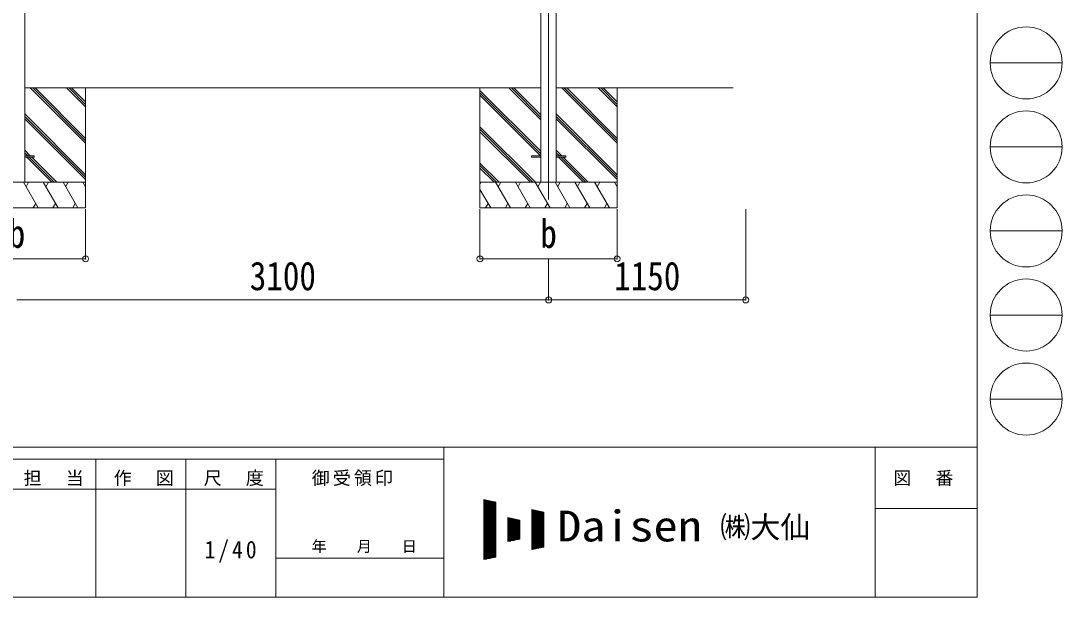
# Model space of a CAD drawing. Units: millimetres at full size. Extents: x -9783 to 9892, y -6828 to 6752.
# Drawn here: x 3819 to 9892, y -6828 to -3468 of the extents above; entities that cross this region are included whole.
import ezdxf
from ezdxf.enums import TextEntityAlignment as Align

# ---------------------------------------------------------------- set-up
doc = ezdxf.new("R2010")
doc.units = ezdxf.units.MM
doc.header["$LTSCALE"] = 35
doc.header["$PDMODE"] = 32
doc.header["$PDSIZE"] = 35
for name, color, linetype, lineweight in [('0-0_0', 7, 'Continuous', 9), ('0-1_本体', 4, 'Continuous', 9), ('0-2_部品', 7, 'Continuous', 9), ('0-8_PARTS2', 2, 'Continuous', 9), ('0-A_寸法', 6, 'Continuous', 9), ('F-0_240', 7, 'Continuous', 9)]:
    doc.layers.add(name, color=color, linetype=linetype, lineweight=lineweight)
doc.styles.add('ＭＳ ゴシック', font='')
doc.styles.get('ＭＳ ゴシック').set_extended_font_data('MS Gothic')

msp = doc.modelspace()

# ---------------------------------------------------------------- linework, layer by layer
at = {"layer": '0-0_0'}
for p, q in [((6851.52, -3859.25), (3841.92, -3859.25)), ((4196.72, -4181.71), (3874.25, -3859.25)), ((4196.72, -4167.57), (3888.39, -3859.25)), ((4196.72, -4153.43), (3902.54, -3859.25)), ((4196.72, -3969.58), (4086.38, -3859.25)), ((4196.72, -3955.44), (4100.53, -3859.25)), ((4196.72, -3941.3), (4114.67, -3859.25)), ((4196.72, -3859.25), (4196.72, -4559.25)), ((6496.72, -3859.25), (6496.72, -4559.25)), ((6851.52, -4228.73), (6496.72, -3873.93)), ((6851.52, -4044.88), (6665.88, -3859.25)), ((6851.52, -4030.74), (6680.03, -3859.25)), ((6851.52, -4016.6), (6694.17, -3859.25)), ((7972.72, -3859.25), (6941.92, -3859.25)), ((7296.72, -4181.71), (6974.25, -3859.25)), ((7296.72, -4167.57), (6988.39, -3859.25)), ((7296.72, -4153.43), (7002.54, -3859.25)), ((7296.72, -3969.58), (7186.38, -3859.25)), ((7296.72, -3955.44), (7200.53, -3859.25)), ((7296.72, -3941.3), (7214.67, -3859.25)), ((7296.72, -3859.25), (7296.72, -4559.25)), ((6851.52, -4242.87), (6496.72, -3888.07)), ((6849.26, -4254.75), (6496.72, -3902.21)), ((4196.72, -4365.56), (3841.92, -4010.76)), ((4196.72, -4379.7), (3841.92, -4024.9)), ((4196.72, -4393.84), (3841.92, -4039.04)), ((7296.72, -4365.56), (6941.92, -4010.76)), ((7296.72, -4379.7), (6941.92, -4024.9)), ((7296.72, -4393.84), (6941.92, -4039.04)), ((6819.91, -4409.25), (6496.72, -4086.06)), ((6805.77, -4409.25), (6496.72, -4100.2)), ((6791.62, -4409.25), (6496.72, -4114.34)), ((3873.77, -4254.75), (3841.92, -4222.89)), ((3859.63, -4254.75), (3841.92, -4237.03)), ((6973.77, -4254.75), (6941.92, -4222.89)), ((6959.63, -4254.75), (6941.92, -4237.03)), ((3845.49, -4254.75), (3841.92, -4251.18)), ((3999.99, -4409.25), (3854.49, -4263.75)), ((4014.13, -4409.25), (3868.63, -4263.75)), ((4028.27, -4409.25), (3882.77, -4263.75)), ((6607.77, -4409.25), (6496.72, -4298.19)), ((6945.49, -4254.75), (6941.92, -4251.18)), ((7099.99, -4409.25), (6954.49, -4263.75)), ((7114.13, -4409.25), (6968.63, -4263.75)), ((7128.27, -4409.25), (6982.77, -4263.75)), ((6593.63, -4409.25), (6496.72, -4312.33)), ((6579.49, -4409.25), (6496.72, -4326.48)), ((3396.72, -4409.25), (4196.72, -4409.25)), ((3921.03, -4559.25), (3834.43, -4409.25)), ((3849.43, -4435.23), (3864.43, -4409.25)), ((4036.5, -4559.25), (3949.9, -4409.25)), ((3964.9, -4435.23), (3979.9, -4409.25)), ((4151.97, -4559.25), (4065.37, -4409.25)), ((4080.37, -4435.23), (4095.37, -4409.25)), ((4196.72, -4436.75), (4180.84, -4409.25)), ((6496.72, -4409.25), (7296.72, -4409.25)), ((6502.55, -4409.25), (6496.72, -4419.35)), ((6674.62, -4559.25), (6588.02, -4409.25)), ((6618.02, -4409.25), (6603.02, -4435.23)), ((6790.09, -4559.25), (6703.49, -4409.25)), ((6718.49, -4435.23), (6733.49, -4409.25)), ((6905.56, -4559.25), (6818.96, -4409.25)), ((6833.96, -4435.23), (6848.96, -4409.25)), ((7021.03, -4559.25), (6934.43, -4409.25)), ((6949.43, -4435.23), (6964.43, -4409.25)), ((7136.5, -4559.25), (7049.9, -4409.25)), ((7064.9, -4435.23), (7079.9, -4409.25)), ((7251.97, -4559.25), (7165.37, -4409.25)), ((7180.37, -4435.23), (7195.37, -4409.25)), ((7296.72, -4436.75), (7280.84, -4409.25)), ((6559.15, -4559.25), (6496.72, -4451.11)), ((3906.03, -4533.27), (3891.03, -4559.25)), ((4021.5, -4533.27), (4006.5, -4559.25)), ((4136.97, -4533.27), (4121.97, -4559.25)), ((6544.15, -4533.27), (6529.15, -4559.25)), ((6659.62, -4533.27), (6644.62, -4559.25)), ((6775.09, -4533.27), (6760.09, -4559.25)), ((6890.56, -4533.27), (6875.56, -4559.25)), ((7006.03, -4533.27), (6991.03, -4559.25)), ((7121.5, -4533.27), (7106.5, -4559.25)), ((7236.97, -4533.27), (7221.97, -4559.25)), ((4196.72, -4559.25), (3396.72, -4559.25)), ((7296.72, -4559.25), (6496.72, -4559.25))]:
    msp.add_line(p, q, dxfattribs=at)
at = {"layer": '0-1_本体'}
for p, q in [((3841.92, -1232.89), (3841.92, -4409.27)), ((6851.52, -1232.89), (6851.52, -4409.27)), ((6941.92, -1232.89), (6941.92, -4409.25))]:
    msp.add_line(p, q, dxfattribs=at)
at = {"layer": '0-2_部品', "color": 4}
for p, q in [((3841.52, -4254.75), (3896.32, -4254.75)), ((3841.52, -4263.75), (3896.32, -4263.75)), ((3896.32, -4254.75), (3896.32, -4263.75)), ((6796.92, -4254.75), (6851.72, -4254.75)), ((6941.72, -4254.75), (6996.52, -4254.75)), ((6941.72, -4263.75), (6996.52, -4263.75)), ((6996.52, -4254.75), (6996.52, -4263.75))]:
    msp.add_line(p, q, dxfattribs=at)
msp.add_lwpolyline([(6796.92, -4254.75), (6796.92, -4263.75), (6851.72, -4263.75)], dxfattribs=at)
at = {"layer": '0-8_PARTS2'}
msp.add_line((6896.72, -1259.25), (6896.72, -4509.25), dxfattribs=at)
at = {"layer": '0-A_寸法'}
for p, q in [((4196.72, -4855.64), (4196.72, -4566.67)), ((6496.72, -4855.64), (6496.72, -4566.67)), ((7296.72, -4855.64), (7296.72, -4566.67)), ((8046.72, -5095.61), (8046.72, -4566.67)), ((3396.72, -4855.64), (4196.72, -4855.64)), ((6496.72, -4855.64), (7296.72, -4855.64)), ((6896.72, -5095.61), (6896.72, -4855.64)), ((3796.72, -5095.61), (6896.72, -5095.61)), ((6896.72, -5095.61), (8046.72, -5095.61))]:
    msp.add_line(p, q, dxfattribs=at)
for p in [(4196.72, -4855.64), (6496.72, -4855.64), (7296.72, -4855.64), (6896.72, -5095.61), (8046.72, -5095.61)]:
    msp.add_point(p, dxfattribs=at)
at = {"layer": 'F-0_240', "color": 5}
for p, q in [((9396.97, 6751.9), (9396.97, -6828.1)), ((-9783.03, -5953.1), (9396.97, -5953.1)), ((6285.75, -5953.1), (6285.75, -6828.1)), ((8801.97, -5953.1), (8801.97, -6828.1)), ((-9783.03, -6023.1), (6285.75, -6023.1)), ((4255.75, -6023.1), (4255.75, -6828.1)), ((4780.75, -6023.1), (4780.75, -6828.1)), ((5305.75, -6023.1), (5305.75, -6828.1)), ((3205.75, -6198.1), (5305.75, -6198.1)), ((8801.97, -6311.85), (9396.97, -6311.85)), ((5305.75, -6600.6), (6285.75, -6600.6)), ((-9783.03, -6828.1), (9396.97, -6828.1))]:
    msp.add_line(p, q, dxfattribs=at)
at = {"layer": 'F-0_240', "color": 4}
for p, q in [((9471.77, -3713.1), (9891.77, -3713.1)), ((9471.77, -4203.1), (9891.77, -4203.1)), ((9471.77, -4693.1), (9891.77, -4693.1)), ((9471.77, -5183.1), (9891.77, -5183.1)), ((9471.77, -5673.1), (9891.77, -5673.1))]:
    msp.add_line(p, q, dxfattribs=at)
at = {"layer": 'F-0_240'}
for p, q in [((6519.04, -6259.47), (6589.04, -6274.05)), ((6519.04, -6259.47), (6519.04, -6609.47)), ((6519.04, -6262.76), (6534.85, -6262.76)), ((6519.04, -6266.26), (6551.65, -6266.26)), ((6519.04, -6269.76), (6568.45, -6269.76)), ((6519.04, -6273.26), (6585.25, -6273.26)), ((6519.04, -6276.76), (6589.04, -6276.76)), ((6519.04, -6280.26), (6589.04, -6280.26)), ((6519.04, -6283.76), (6589.04, -6283.76)), ((6519.04, -6287.26), (6589.04, -6287.26)), ((6519.04, -6290.76), (6589.04, -6290.76)), ((6519.04, -6294.26), (6589.04, -6294.26)), ((6519.04, -6297.76), (6589.04, -6297.76)), ((6519.04, -6301.26), (6589.04, -6301.26)), ((6519.04, -6304.76), (6589.04, -6304.76)), ((6519.04, -6308.26), (6589.04, -6308.26)), ((6519.04, -6311.76), (6589.04, -6311.76)), ((6519.04, -6315.26), (6589.04, -6315.26)), ((6521.12, -6609.03), (6521.12, -6259.9)), ((6524.62, -6608.3), (6524.62, -6260.63)), ((6528.12, -6607.58), (6528.12, -6261.36)), ((6531.62, -6606.85), (6531.62, -6262.09)), ((6535.12, -6606.12), (6535.12, -6262.81)), ((6538.62, -6605.39), (6538.62, -6263.54)), ((6542.12, -6604.66), (6542.12, -6264.27)), ((6545.62, -6603.93), (6545.62, -6265)), ((6549.12, -6603.2), (6549.12, -6265.73)), ((6552.62, -6602.47), (6552.62, -6266.46)), ((6556.12, -6601.74), (6556.12, -6267.19)), ((6559.62, -6601.01), (6559.62, -6267.92)), ((6563.12, -6600.28), (6563.12, -6268.65)), ((6566.62, -6599.55), (6566.62, -6269.38)), ((6570.12, -6598.83), (6570.12, -6270.11)), ((6573.62, -6598.1), (6573.62, -6270.84)), ((6577.12, -6597.37), (6577.12, -6271.56)), ((6580.62, -6596.64), (6580.62, -6272.29)), ((6584.12, -6595.91), (6584.12, -6273.02)), ((6587.62, -6595.18), (6587.62, -6273.75)), ((6589.04, -6274.05), (6589.04, -6594.88)), ((6519.04, -6318.76), (6589.04, -6318.76)), ((6519.04, -6322.26), (6589.04, -6322.26)), ((6519.04, -6325.76), (6589.04, -6325.76)), ((6519.04, -6329.26), (6589.04, -6329.26)), ((6519.04, -6332.76), (6589.04, -6332.76)), ((6519.04, -6336.26), (6589.04, -6336.26)), ((6519.04, -6339.76), (6589.04, -6339.76)), ((6519.04, -6343.26), (6589.04, -6343.26)), ((6519.04, -6346.76), (6589.04, -6346.76)), ((6519.04, -6350.26), (6589.04, -6350.26)), ((6519.04, -6353.76), (6589.04, -6353.76)), ((6519.04, -6357.26), (6589.04, -6357.26)), ((6519.04, -6360.76), (6589.04, -6360.76)), ((6519.04, -6364.26), (6589.04, -6364.26)), ((6519.04, -6367.76), (6589.04, -6367.76)), ((6519.04, -6371.26), (6589.04, -6371.26)), ((6519.04, -6374.76), (6589.04, -6374.76)), ((6659.04, -6364.47), (6729.04, -6379.05)), ((6659.04, -6364.47), (6659.04, -6504.47)), ((6659.04, -6367.76), (6674.85, -6367.76)), ((6659.04, -6371.26), (6691.65, -6371.26)), ((6659.04, -6374.76), (6708.45, -6374.76)), ((6661.12, -6504.03), (6661.12, -6364.9)), ((6664.62, -6503.3), (6664.62, -6365.63)), ((6668.12, -6502.58), (6668.12, -6366.36)), ((6671.62, -6501.85), (6671.62, -6367.09)), ((6675.12, -6501.12), (6675.12, -6367.81)), ((6678.62, -6500.39), (6678.62, -6368.54)), ((6682.12, -6499.66), (6682.12, -6369.27)), ((6685.62, -6498.93), (6685.62, -6370)), ((6689.12, -6498.2), (6689.12, -6370.73)), ((6692.62, -6497.47), (6692.62, -6371.46)), ((6696.12, -6496.74), (6696.12, -6372.19)), ((6699.62, -6496.01), (6699.62, -6372.92)), ((6703.12, -6495.28), (6703.12, -6373.65)), ((6706.62, -6494.55), (6706.62, -6374.38)), ((6710.12, -6493.83), (6710.12, -6375.11)), ((6713.62, -6493.1), (6713.62, -6375.84)), ((6799.04, -6317.8), (6869.04, -6332.38)), ((6799.04, -6317.8), (6799.04, -6551.13)), ((6799.04, -6318.76), (6803.65, -6318.76)), ((6799.04, -6322.26), (6820.45, -6322.26)), ((6799.04, -6325.76), (6837.25, -6325.76)), ((6799.04, -6329.26), (6854.05, -6329.26)), ((6799.04, -6332.76), (6869.04, -6332.76)), ((6799.04, -6336.26), (6869.04, -6336.26)), ((6799.04, -6339.76), (6869.04, -6339.76)), ((6799.04, -6343.26), (6869.04, -6343.26)), ((6799.04, -6346.76), (6869.04, -6346.76)), ((6799.04, -6350.26), (6869.04, -6350.26)), ((6799.04, -6353.76), (6869.04, -6353.76)), ((6799.04, -6357.26), (6869.04, -6357.26)), ((6799.04, -6360.76), (6869.04, -6360.76)), ((6799.04, -6364.26), (6869.04, -6364.26)), ((6799.04, -6367.76), (6869.04, -6367.76)), ((6799.04, -6371.26), (6869.04, -6371.26)), ((6799.04, -6374.76), (6869.04, -6374.76)), ((6801.12, -6550.7), (6801.12, -6318.23)), ((6804.62, -6549.97), (6804.62, -6318.96)), ((6808.12, -6549.24), (6808.12, -6319.69)), ((6811.62, -6548.51), (6811.62, -6320.42)), ((6815.12, -6547.78), (6815.12, -6321.15)), ((6818.62, -6547.05), (6818.62, -6321.88)), ((6822.12, -6546.33), (6822.12, -6322.61)), ((6825.62, -6545.6), (6825.62, -6323.34)), ((6829.12, -6544.87), (6829.12, -6324.06)), ((6832.62, -6544.14), (6832.62, -6324.79)), ((6836.12, -6543.41), (6836.12, -6325.52)), ((6839.62, -6542.68), (6839.62, -6326.25)), ((6843.12, -6541.95), (6843.12, -6326.98)), ((6846.62, -6541.22), (6846.62, -6327.71)), ((6850.12, -6540.49), (6850.12, -6328.44)), ((6853.62, -6539.76), (6853.62, -6329.17)), ((6857.12, -6539.03), (6857.12, -6329.9)), ((6860.62, -6538.3), (6860.62, -6330.63)), ((6864.12, -6537.58), (6864.12, -6331.36)), ((6867.62, -6536.85), (6867.62, -6332.09)), ((6869.04, -6332.38), (6869.04, -6536.55)), ((6519.04, -6378.26), (6589.04, -6378.26)), ((6519.04, -6381.76), (6589.04, -6381.76)), ((6519.04, -6385.26), (6589.04, -6385.26)), ((6519.04, -6388.76), (6589.04, -6388.76)), ((6519.04, -6392.26), (6589.04, -6392.26)), ((6519.04, -6395.76), (6589.04, -6395.76)), ((6519.04, -6399.26), (6589.04, -6399.26)), ((6519.04, -6402.76), (6589.04, -6402.76)), ((6519.04, -6406.26), (6589.04, -6406.26)), ((6519.04, -6409.76), (6589.04, -6409.76)), ((6519.04, -6413.26), (6589.04, -6413.26)), ((6519.04, -6416.76), (6589.04, -6416.76)), ((6519.04, -6420.26), (6589.04, -6420.26)), ((6519.04, -6423.76), (6589.04, -6423.76)), ((6519.04, -6427.26), (6589.04, -6427.26)), ((6519.04, -6430.76), (6589.04, -6430.76)), ((6519.04, -6434.26), (6589.04, -6434.26)), ((6659.04, -6378.26), (6725.25, -6378.26)), ((6659.04, -6381.76), (6729.04, -6381.76)), ((6659.04, -6385.26), (6729.04, -6385.26)), ((6659.04, -6388.76), (6729.04, -6388.76)), ((6659.04, -6392.26), (6729.04, -6392.26)), ((6659.04, -6395.76), (6729.04, -6395.76)), ((6659.04, -6399.26), (6729.04, -6399.26)), ((6659.04, -6402.76), (6729.04, -6402.76)), ((6659.04, -6406.26), (6729.04, -6406.26)), ((6659.04, -6409.76), (6729.04, -6409.76)), ((6659.04, -6413.26), (6729.04, -6413.26)), ((6659.04, -6416.76), (6729.04, -6416.76)), ((6659.04, -6420.26), (6729.04, -6420.26)), ((6659.04, -6423.76), (6729.04, -6423.76)), ((6659.04, -6427.26), (6729.04, -6427.26)), ((6659.04, -6430.76), (6729.04, -6430.76)), ((6659.04, -6434.26), (6729.04, -6434.26)), ((6717.12, -6492.37), (6717.12, -6376.56)), ((6720.62, -6491.64), (6720.62, -6377.29)), ((6724.12, -6490.91), (6724.12, -6378.02)), ((6727.62, -6490.18), (6727.62, -6378.75)), ((6729.04, -6379.05), (6729.04, -6489.88)), ((6799.04, -6378.26), (6869.04, -6378.26)), ((6799.04, -6381.76), (6869.04, -6381.76)), ((6799.04, -6385.26), (6869.04, -6385.26)), ((6799.04, -6388.76), (6869.04, -6388.76)), ((6799.04, -6392.26), (6869.04, -6392.26)), ((6799.04, -6395.76), (6869.04, -6395.76)), ((6799.04, -6399.26), (6869.04, -6399.26)), ((6799.04, -6402.76), (6869.04, -6402.76)), ((6799.04, -6406.26), (6869.04, -6406.26)), ((6799.04, -6409.76), (6869.04, -6409.76)), ((6799.04, -6413.26), (6869.04, -6413.26)), ((6799.04, -6416.76), (6869.04, -6416.76)), ((6799.04, -6420.26), (6869.04, -6420.26)), ((6799.04, -6423.76), (6869.04, -6423.76)), ((6799.04, -6427.26), (6869.04, -6427.26)), ((6799.04, -6430.76), (6869.04, -6430.76)), ((6799.04, -6434.26), (6869.04, -6434.26)), ((6519.04, -6437.76), (6589.04, -6437.76)), ((6519.04, -6441.26), (6589.04, -6441.26)), ((6519.04, -6444.76), (6589.04, -6444.76)), ((6519.04, -6448.26), (6589.04, -6448.26)), ((6519.04, -6451.76), (6589.04, -6451.76)), ((6519.04, -6455.26), (6589.04, -6455.26)), ((6519.04, -6458.76), (6589.04, -6458.76)), ((6519.04, -6462.26), (6589.04, -6462.26)), ((6519.04, -6465.76), (6589.04, -6465.76)), ((6519.04, -6469.26), (6589.04, -6469.26)), ((6519.04, -6472.76), (6589.04, -6472.76)), ((6519.04, -6476.26), (6589.04, -6476.26)), ((6519.04, -6479.76), (6589.04, -6479.76)), ((6519.04, -6483.26), (6589.04, -6483.26)), ((6519.04, -6486.76), (6589.04, -6486.76)), ((6519.04, -6490.26), (6589.04, -6490.26)), ((6519.04, -6493.76), (6589.04, -6493.76)), ((6519.04, -6497.26), (6589.04, -6497.26)), ((6659.04, -6437.76), (6729.04, -6437.76)), ((6659.04, -6441.26), (6729.04, -6441.26)), ((6659.04, -6444.76), (6729.04, -6444.76)), ((6659.04, -6448.26), (6729.04, -6448.26)), ((6659.04, -6451.76), (6729.04, -6451.76)), ((6659.04, -6455.26), (6729.04, -6455.26)), ((6659.04, -6458.76), (6729.04, -6458.76)), ((6659.04, -6462.26), (6729.04, -6462.26)), ((6659.04, -6465.76), (6729.04, -6465.76)), ((6659.04, -6469.26), (6729.04, -6469.26)), ((6659.04, -6472.76), (6729.04, -6472.76)), ((6659.04, -6476.26), (6729.04, -6476.26)), ((6659.04, -6479.76), (6729.04, -6479.76)), ((6659.04, -6483.26), (6729.04, -6483.26)), ((6659.04, -6486.76), (6729.04, -6486.76)), ((6659.04, -6504.47), (6729.04, -6489.88)), ((6659.04, -6490.26), (6727.23, -6490.26)), ((6659.04, -6493.76), (6710.43, -6493.76)), ((6659.04, -6497.26), (6693.63, -6497.26)), ((6799.04, -6437.76), (6869.04, -6437.76)), ((6799.04, -6441.26), (6869.04, -6441.26)), ((6799.04, -6444.76), (6869.04, -6444.76)), ((6799.04, -6448.26), (6869.04, -6448.26)), ((6799.04, -6451.76), (6869.04, -6451.76)), ((6799.04, -6455.26), (6869.04, -6455.26)), ((6799.04, -6458.76), (6869.04, -6458.76)), ((6799.04, -6462.26), (6869.04, -6462.26)), ((6799.04, -6465.76), (6869.04, -6465.76)), ((6799.04, -6469.26), (6869.04, -6469.26)), ((6799.04, -6472.76), (6869.04, -6472.76)), ((6799.04, -6476.26), (6869.04, -6476.26)), ((6799.04, -6479.76), (6869.04, -6479.76)), ((6799.04, -6483.26), (6869.04, -6483.26)), ((6799.04, -6486.76), (6869.04, -6486.76)), ((6799.04, -6490.26), (6869.04, -6490.26)), ((6799.04, -6493.76), (6869.04, -6493.76)), ((6799.04, -6497.26), (6869.04, -6497.26)), ((6519.04, -6500.76), (6589.04, -6500.76)), ((6519.04, -6504.26), (6589.04, -6504.26)), ((6519.04, -6507.76), (6589.04, -6507.76)), ((6519.04, -6511.26), (6589.04, -6511.26)), ((6519.04, -6514.76), (6589.04, -6514.76)), ((6519.04, -6518.26), (6589.04, -6518.26)), ((6519.04, -6521.76), (6589.04, -6521.76)), ((6519.04, -6525.26), (6589.04, -6525.26)), ((6519.04, -6528.76), (6589.04, -6528.76)), ((6519.04, -6532.26), (6589.04, -6532.26)), ((6519.04, -6535.76), (6589.04, -6535.76)), ((6519.04, -6539.26), (6589.04, -6539.26)), ((6519.04, -6542.76), (6589.04, -6542.76)), ((6519.04, -6546.26), (6589.04, -6546.26)), ((6519.04, -6549.76), (6589.04, -6549.76)), ((6519.04, -6553.26), (6589.04, -6553.26)), ((6519.04, -6556.76), (6589.04, -6556.76)), ((6659.04, -6500.76), (6676.83, -6500.76)), ((6659.04, -6504.26), (6660.03, -6504.26)), ((6799.04, -6500.76), (6869.04, -6500.76)), ((6799.04, -6504.26), (6869.04, -6504.26)), ((6799.04, -6507.76), (6869.04, -6507.76)), ((6799.04, -6511.26), (6869.04, -6511.26)), ((6799.04, -6514.76), (6869.04, -6514.76)), ((6799.04, -6518.26), (6869.04, -6518.26)), ((6799.04, -6521.76), (6869.04, -6521.76)), ((6799.04, -6525.26), (6869.04, -6525.26)), ((6799.04, -6528.76), (6869.04, -6528.76)), ((6799.04, -6532.26), (6869.04, -6532.26)), ((6799.04, -6535.76), (6869.04, -6535.76)), ((6869.04, -6536.55), (6799.04, -6551.13)), ((6799.04, -6539.26), (6856.03, -6539.26)), ((6799.04, -6542.76), (6839.23, -6542.76)), ((6799.04, -6546.26), (6822.43, -6546.26)), ((6799.04, -6549.76), (6805.63, -6549.76)), ((6519.04, -6560.26), (6589.04, -6560.26)), ((6519.04, -6563.76), (6589.04, -6563.76)), ((6519.04, -6567.26), (6589.04, -6567.26)), ((6519.04, -6570.76), (6589.04, -6570.76)), ((6519.04, -6574.26), (6589.04, -6574.26)), ((6519.04, -6577.76), (6589.04, -6577.76)), ((6519.04, -6581.26), (6589.04, -6581.26)), ((6519.04, -6584.76), (6589.04, -6584.76)), ((6519.04, -6588.26), (6589.04, -6588.26)), ((6519.04, -6591.76), (6589.04, -6591.76)), ((6589.04, -6594.88), (6519.04, -6609.47)), ((6519.04, -6595.26), (6587.23, -6595.26)), ((6519.04, -6598.76), (6570.43, -6598.76)), ((6519.04, -6602.26), (6553.63, -6602.26)), ((6519.04, -6605.76), (6536.83, -6605.76)), ((6519.04, -6609.26), (6520.03, -6609.26))]:
    msp.add_line(p, q, dxfattribs=at)
at = {"layer": 'F-0_240', "color": 4}
for centre in [(9681.77, -3713.1), (9681.77, -4203.1), (9681.77, -4693.1), (9681.77, -5183.1), (9681.77, -5673.1)]:
    msp.add_circle(centre, 210, dxfattribs=at)

# ---------------------------------------------------------------- texts
at = {"layer": '0-A_寸法', "color": 7, "style": 'ＭＳ ゴシック', "width": 0.85}
for s, p in [('b', (3748.59, -4841.26)), ('b', (6848.59, -4841.26)), ('3100', (5154.22, -5088.61)), ('1150', (7279.22, -5088.61))]:
    msp.add_text(s, height=166.8, dxfattribs=at).set_placement(p, align=Align.BOTTOM_LEFT)
at = {"layer": 'F-0_240', "style": 'ＭＳ ゴシック', "width": 1.15}
msp.add_text('Daisen', height=179.6, dxfattribs=at).set_placement((6947.05, -6556.97), align=Align.BOTTOM_LEFT)
at = {"layer": 'F-0_240', "style": 'ＭＳ ゴシック'}
for s, height, p in [('㈱大仙\u3000', 128.3, (7898.35, -6521.97)), ('年\u3000\u3000月\u3000\u3000日', 64.15, (5515.76, -6583.1))]:
    msp.add_text(s, height=height, dxfattribs=at).set_placement(p, align=Align.BOTTOM_LEFT)
at = {"layer": 'F-0_240', "attachment_point": 7, "style": 'ＭＳ ゴシック'}
for s, insert, char_height in [('\\T1.17;担\u3000当', (3835.76, -6180.6), 76.98), ('\\T1.17;作\u3000図', (4360.75, -6180.6), 76.98), ('\\T1.17;尺\u3000度', (4885.76, -6180.6), 76.98), ('\\T1.17;御受領印', (5515.75, -6180.6), 76.98), ('\\T1.17;図\u3000番', (8906.97, -6180.6), 76.98), ('\\T1.28;\\W0.9;1/40', (4890.13, -6626.85), 102.6)]:
    msp.add_mtext(s, dxfattribs=dict(at, insert=insert, char_height=char_height))

doc.saveas('drawing.dxf')
